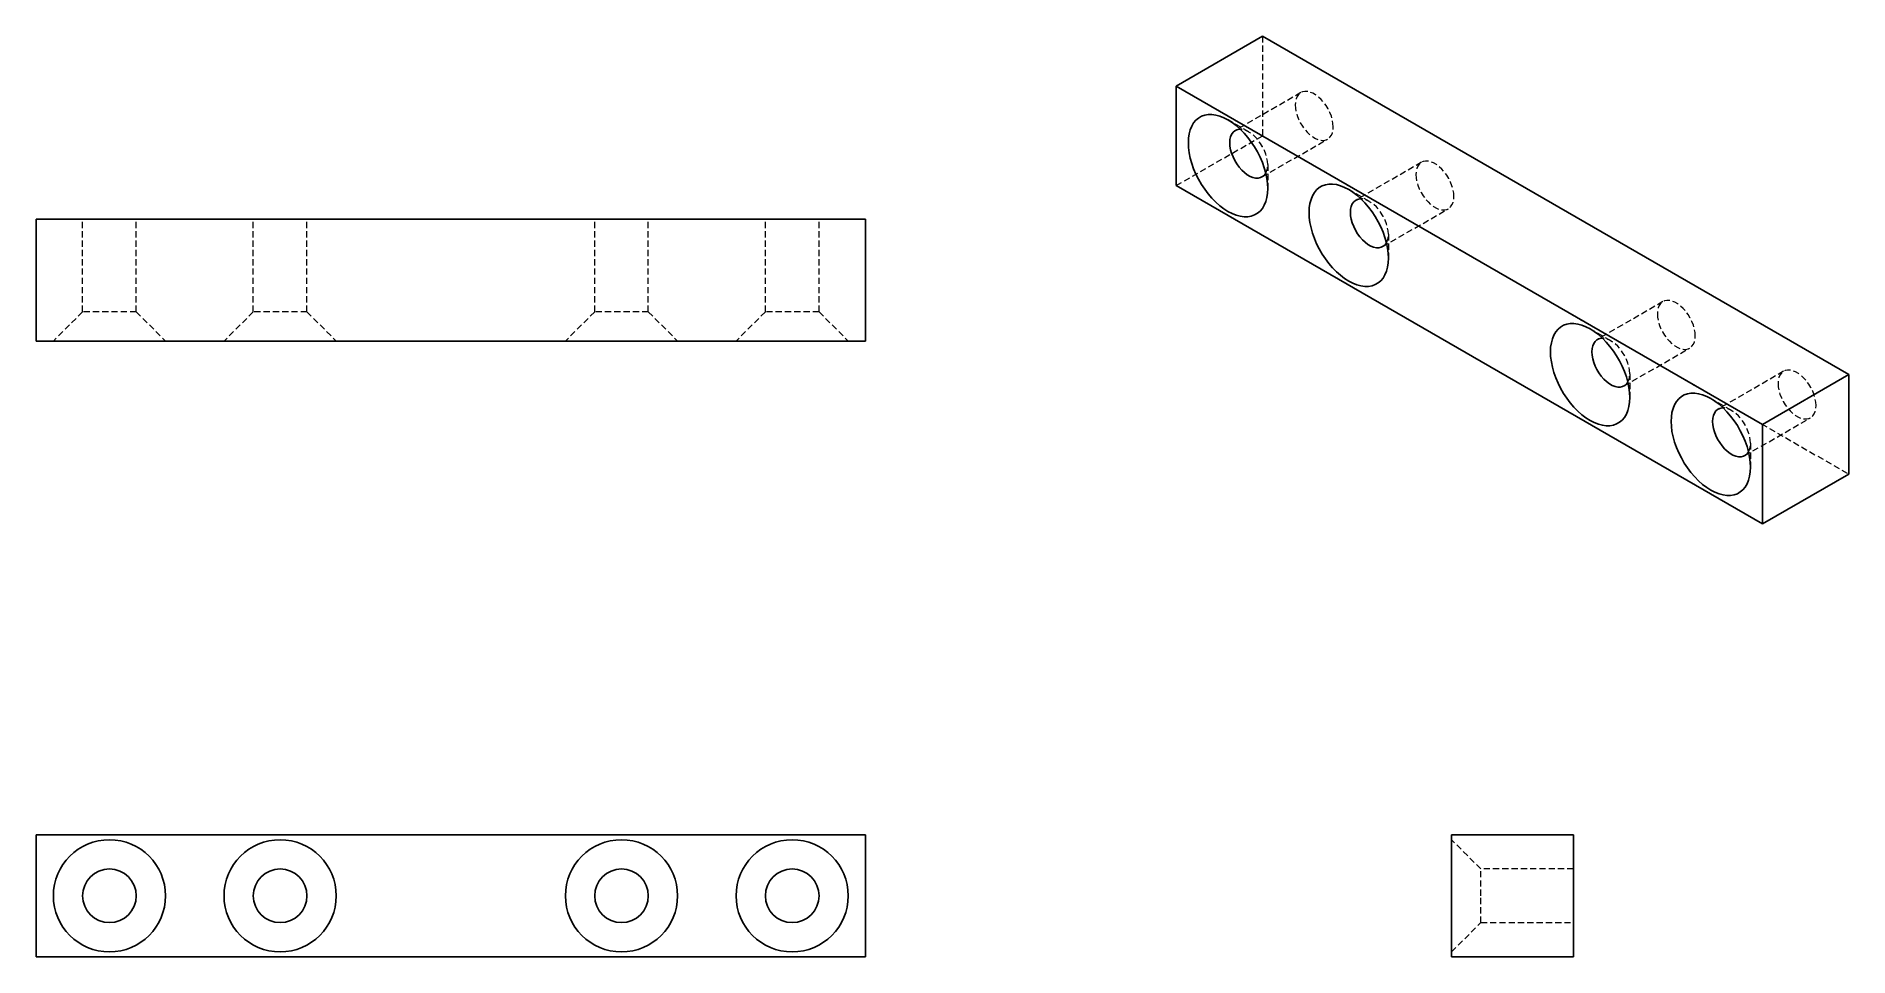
# Model space of a CAD drawing. Header units: millimetres. Extents: x 235 to 606, y 203 to 391.
import ezdxf

# ---------------------------------------------------------------- set-up
doc = ezdxf.new("R2010")
doc.units = ezdxf.units.MM
doc.linetypes.add('HIDDEN', pattern=[1.905, 1.27, -0.635])

msp = doc.modelspace()

# ---------------------------------------------------------------- linework, layer by layer
at = {"color": 7, "linetype": 'Continuous', "lineweight": 25}
for p, q in [((468.44, 381.18), (486.11, 391.39)), ((606.32, 321.99), (486.11, 391.39)), ((588.65, 311.79), (468.44, 381.18)), ((468.44, 381.18), (468.44, 360.77)), ((468.44, 360.77), (588.65, 291.37)), ((234.68, 328.88), (234.68, 353.88)), ((404.68, 353.88), (234.68, 353.88)), ((404.68, 328.88), (404.68, 353.88)), ((404.68, 328.88), (234.68, 328.88)), ((588.65, 311.79), (606.32, 321.99)), ((606.32, 301.58), (606.32, 321.99)), ((588.65, 291.37), (588.65, 311.79)), ((588.65, 291.37), (606.32, 301.58)), ((404.68, 227.61), (234.68, 227.61)), ((234.68, 227.61), (234.68, 202.61)), ((404.68, 202.61), (404.68, 227.61)), ((524.88, 202.61), (524.88, 227.61)), ((524.88, 227.61), (549.88, 227.61)), ((549.88, 202.61), (549.88, 227.61)), ((234.68, 202.61), (404.68, 202.61)), ((524.88, 202.61), (549.88, 202.61))]:
    msp.add_line(p, q, dxfattribs=at)
at = {"color": 7, "linetype": 'HIDDEN', "lineweight": 18}
for p, q in [((486.11, 391.39), (486.11, 370.97)), ((493.97, 379.82), (480.54, 372.06)), ((483.29, 371.79), (479.05, 374.24)), ((468.44, 360.77), (486.11, 370.97)), ((486.04, 362.54), (499.47, 370.29)), ((486.11, 370.97), (606.32, 301.58)), ((487.18, 365.06), (487.18, 360.16)), ((518.72, 365.53), (505.29, 357.78)), ((508.04, 357.5), (503.79, 359.95)), ((244.18, 334.88), (244.18, 353.88)), ((255.18, 334.88), (255.18, 353.88)), ((279.18, 334.88), (279.18, 353.88)), ((290.18, 334.88), (290.18, 353.88)), ((349.18, 334.88), (349.18, 353.88)), ((360.18, 334.88), (360.18, 353.88)), ((384.18, 334.88), (384.18, 353.88)), ((395.18, 334.88), (395.18, 353.88)), ((510.78, 348.25), (524.22, 356.01)), ((511.92, 350.77), (511.92, 345.87)), ((244.18, 334.88), (238.18, 328.88)), ((255.18, 334.88), (244.18, 334.88)), ((255.18, 334.88), (261.18, 328.88)), ((279.18, 334.88), (273.18, 328.88)), ((290.18, 334.88), (279.18, 334.88)), ((290.18, 334.88), (296.18, 328.88)), ((349.18, 334.88), (343.18, 328.88)), ((360.18, 334.88), (349.18, 334.88)), ((360.18, 334.88), (366.18, 328.88)), ((384.18, 334.88), (378.18, 328.88)), ((395.18, 334.88), (384.18, 334.88)), ((395.18, 334.88), (401.18, 328.88)), ((568.22, 336.96), (554.78, 329.2)), ((557.53, 328.93), (553.29, 331.38)), ((560.28, 319.68), (573.72, 327.43)), ((561.42, 322.19), (561.42, 317.3)), ((592.97, 322.67), (579.53, 314.92)), ((582.28, 314.64), (578.04, 317.09)), ((585.03, 305.39), (598.47, 313.14)), ((586.17, 307.91), (586.17, 303.01)), ((530.88, 220.61), (524.88, 226.61)), ((530.88, 215.11), (530.88, 220.61)), ((549.88, 220.61), (530.88, 220.61)), ((530.88, 209.61), (530.88, 215.11)), ((524.88, 203.61), (530.88, 209.61)), ((530.88, 209.61), (549.88, 209.61))]:
    msp.add_line(p, q, dxfattribs=at)
at = {"color": 7, "linetype": 'HIDDEN', "lineweight": 18, "flags": 128}
for points in [[(500.61, 372.81), (500.57, 373.51), (500.44, 374.24), (500.23, 374.98), (499.93, 375.73), (499.57, 376.47), (499.15, 377.17), (498.67, 377.82), (498.14, 378.42), (497.59, 378.94), (497.01, 379.37), (496.43, 379.7), (495.86, 379.93), (495.3, 380.06), (494.78, 380.07), (494.3, 379.97), (493.87, 379.76), (493.51, 379.44), (493.22, 379.03), (493.01, 378.53), (492.88, 377.95), (492.83, 377.3)], [(492.83, 377.3), (492.88, 376.61), (493.01, 375.88), (493.22, 375.13), (493.51, 374.38), (493.87, 373.65), (494.3, 372.95), (494.78, 372.29), (495.3, 371.7), (495.86, 371.18), (496.43, 370.75), (497.01, 370.41), (497.59, 370.18), (498.14, 370.06), (498.67, 370.04), (499.15, 370.15), (499.57, 370.36), (499.93, 370.67), (500.23, 371.09), (500.44, 371.59), (500.57, 372.17), (500.61, 372.81)], [(487.18, 365.06), (487.13, 365.75), (487, 366.48), (486.79, 367.23), (486.5, 367.98), (486.14, 368.71), (485.71, 369.41), (485.23, 370.07), (484.71, 370.66), (484.15, 371.18), (483.58, 371.61), (483, 371.95), (482.42, 372.18), (481.87, 372.3), (481.57, 372.32)], [(525.36, 358.52), (525.32, 359.22), (525.19, 359.95), (524.97, 360.7), (524.68, 361.44), (524.32, 362.18), (523.89, 362.88), (523.41, 363.54), (522.89, 364.13), (522.34, 364.65), (521.76, 365.08), (521.18, 365.42), (520.6, 365.65), (520.05, 365.77), (519.53, 365.78), (519.05, 365.68), (518.62, 365.47), (518.26, 365.15), (517.97, 364.74), (517.75, 364.24), (517.62, 363.66), (517.58, 363.01)], [(517.58, 363.01), (517.62, 362.32), (517.75, 361.59), (517.97, 360.84), (518.26, 360.09), (518.62, 359.36), (519.05, 358.66), (519.53, 358), (520.05, 357.41), (520.6, 356.89), (521.18, 356.46), (521.76, 356.12), (522.34, 355.89), (522.89, 355.77), (523.41, 355.76), (523.89, 355.86), (524.32, 356.07), (524.68, 356.38), (524.97, 356.8), (525.19, 357.3), (525.32, 357.88), (525.36, 358.52)], [(511.92, 350.77), (511.88, 351.46), (511.75, 352.19), (511.54, 352.94), (511.25, 353.69), (510.89, 354.42), (510.46, 355.13), (509.98, 355.78), (509.46, 356.37), (508.9, 356.89), (508.33, 357.32), (507.74, 357.66), (507.17, 357.89), (506.61, 358.01), (506.32, 358.03)], [(574.86, 329.95), (574.81, 330.64), (574.68, 331.37), (574.47, 332.12), (574.18, 332.87), (573.82, 333.6), (573.39, 334.31), (572.91, 334.96), (572.39, 335.56), (571.83, 336.07), (571.26, 336.51), (570.68, 336.84), (570.1, 337.07), (569.55, 337.2), (569.02, 337.21), (568.54, 337.11), (568.12, 336.9), (567.75, 336.58), (567.46, 336.17), (567.25, 335.66), (567.12, 335.08), (567.08, 334.44)], [(567.08, 334.44), (567.12, 333.75), (567.25, 333.02), (567.46, 332.27), (567.75, 331.52), (568.12, 330.79), (568.54, 330.08), (569.02, 329.43), (569.55, 328.84), (570.1, 328.32), (570.68, 327.88), (571.26, 327.55), (571.83, 327.32), (572.39, 327.19), (572.91, 327.18), (573.39, 327.28), (573.82, 327.49), (574.18, 327.81), (574.47, 328.22), (574.68, 328.73), (574.81, 329.31), (574.86, 329.95)], [(561.42, 322.19), (561.38, 322.89), (561.25, 323.62), (561.04, 324.37), (560.75, 325.11), (560.38, 325.85), (559.96, 326.55), (559.48, 327.21), (558.95, 327.8), (558.4, 328.32), (557.82, 328.75), (557.24, 329.09), (556.67, 329.32), (556.11, 329.44), (555.81, 329.46)], [(599.61, 315.66), (599.56, 316.36), (599.43, 317.09), (599.22, 317.83), (598.93, 318.58), (598.57, 319.32), (598.14, 320.02), (597.66, 320.68), (597.14, 321.27), (596.58, 321.79), (596.01, 322.22), (595.43, 322.55), (594.85, 322.79), (594.3, 322.91), (593.77, 322.92), (593.29, 322.82), (592.87, 322.61), (592.5, 322.29), (592.21, 321.88), (592, 321.38), (591.87, 320.8), (591.83, 320.15)], [(591.83, 320.15), (591.87, 319.46), (592, 318.73), (592.21, 317.98), (592.5, 317.23), (592.87, 316.5), (593.29, 315.8), (593.77, 315.14), (594.3, 314.55), (594.85, 314.03), (595.43, 313.6), (596.01, 313.26), (596.58, 313.03), (597.14, 312.91), (597.66, 312.9), (598.14, 313), (598.57, 313.21), (598.93, 313.52), (599.22, 313.94), (599.43, 314.44), (599.56, 315.02), (599.61, 315.66)], [(586.17, 307.91), (586.13, 308.6), (586, 309.33), (585.79, 310.08), (585.49, 310.83), (585.13, 311.56), (584.71, 312.26), (584.23, 312.92), (583.7, 313.51), (583.15, 314.03), (582.57, 314.46), (581.99, 314.8), (581.42, 315.03), (580.86, 315.15), (580.56, 315.17)]]:
    msp.add_lwpolyline(points, dxfattribs=at)
at = {"color": 7, "linetype": 'Continuous', "lineweight": 25, "flags": 128}
for points in [[(470.91, 369.55), (470.96, 370.5), (471.09, 371.4), (471.31, 372.22), (471.61, 372.96), (472, 373.61), (472.46, 374.17), (473, 374.62), (473.6, 374.97), (474.26, 375.21), (474.98, 375.33), (475.74, 375.34), (476.53, 375.23), (477.35, 375.01), (478.19, 374.68), (479.04, 374.24), (479.89, 373.7), (480.73, 373.06), (481.56, 372.33), (482.35, 371.52), (483.11, 370.64), (483.82, 369.69), (484.48, 368.69), (485.09, 367.65), (485.62, 366.57), (486.09, 365.48), (486.47, 364.38), (486.78, 363.29), (487, 362.21), (487.13, 361.16), (487.18, 360.16)], [(481.57, 372.32), (481.34, 372.31), (480.86, 372.21), (480.44, 372), (480.07, 371.69), (479.78, 371.27), (479.57, 370.77), (479.44, 370.19), (479.4, 369.55)], [(487.18, 360.16), (487.13, 359.2), (487, 358.31), (486.78, 357.49), (486.47, 356.74), (486.09, 356.09), (485.62, 355.53), (485.09, 355.08), (484.48, 354.73), (483.82, 354.5), (483.11, 354.37), (482.35, 354.36), (481.56, 354.47), (480.73, 354.69), (479.89, 355.02), (479.04, 355.46), (478.19, 356), (477.35, 356.64), (476.53, 357.37), (475.74, 358.18), (474.98, 359.07), (474.26, 360.01), (473.6, 361.01), (473, 362.06), (472.46, 363.13), (472, 364.22), (471.61, 365.32), (471.31, 366.41), (471.09, 367.49), (470.96, 368.54), (470.91, 369.55)], [(479.4, 369.55), (479.44, 368.85), (479.57, 368.12), (479.78, 367.38), (480.07, 366.63), (480.44, 365.89), (480.86, 365.19), (481.34, 364.53), (481.87, 363.94), (482.42, 363.42), (483, 362.99), (483.58, 362.65), (484.15, 362.42), (484.71, 362.3), (485.23, 362.29), (485.71, 362.39), (486.14, 362.6), (486.5, 362.92), (486.77, 363.3)], [(495.66, 355.26), (495.71, 356.21), (495.84, 357.11), (496.06, 357.93), (496.36, 358.67), (496.75, 359.33), (497.21, 359.88), (497.75, 360.34), (498.35, 360.68), (499.01, 360.92), (499.73, 361.04), (500.48, 361.05), (501.28, 360.95), (502.1, 360.73), (502.94, 360.39), (503.79, 359.95), (504.64, 359.41), (505.48, 358.77), (506.31, 358.04), (507.1, 357.23), (507.86, 356.35), (508.57, 355.4), (509.23, 354.4), (509.84, 353.36), (510.37, 352.29), (510.83, 351.19), (511.22, 350.1), (511.53, 349), (511.75, 347.93), (511.88, 346.88), (511.92, 345.87)], [(506.32, 358.03), (506.09, 358.03), (505.61, 357.92), (505.18, 357.71), (504.82, 357.4), (504.53, 356.99), (504.32, 356.48), (504.19, 355.9), (504.15, 355.26)], [(511.92, 345.87), (511.88, 344.91), (511.75, 344.02), (511.53, 343.2), (511.22, 342.46), (510.83, 341.8), (510.37, 341.25), (509.84, 340.79), (509.23, 340.45), (508.57, 340.21), (507.86, 340.09), (507.1, 340.08), (506.31, 340.18), (505.48, 340.4), (504.64, 340.74), (503.79, 341.17), (502.94, 341.72), (502.1, 342.36), (501.28, 343.08), (500.48, 343.9), (499.73, 344.78), (499.01, 345.73), (498.35, 346.73), (497.75, 347.77), (497.21, 348.84), (496.75, 349.93), (496.36, 351.03), (496.06, 352.13), (495.84, 353.2), (495.71, 354.25), (495.66, 355.26)], [(504.15, 355.26), (504.19, 354.56), (504.32, 353.84), (504.53, 353.09), (504.82, 352.34), (505.18, 351.6), (505.61, 350.9), (506.09, 350.25), (506.61, 349.65), (507.17, 349.14), (507.74, 348.7), (508.33, 348.37), (508.9, 348.14), (509.46, 348.01), (509.98, 348), (510.46, 348.1), (510.89, 348.31), (511.25, 348.63), (511.52, 349.01)], [(545.16, 326.68), (545.2, 327.64), (545.34, 328.53), (545.56, 329.36), (545.86, 330.1), (546.25, 330.75), (546.71, 331.31), (547.25, 331.76), (547.85, 332.11), (548.51, 332.35), (549.22, 332.47), (549.98, 332.48), (550.78, 332.37), (551.6, 332.15), (552.44, 331.82), (553.29, 331.38), (554.14, 330.84), (554.98, 330.2), (555.8, 329.47), (556.6, 328.66), (557.36, 327.78), (558.07, 326.83), (558.73, 325.83), (559.33, 324.79), (559.87, 323.71), (560.33, 322.62), (560.72, 321.52), (561.02, 320.43), (561.24, 319.35), (561.38, 318.3), (561.42, 317.3)], [(555.81, 329.46), (555.59, 329.45), (555.11, 329.35), (554.68, 329.14), (554.32, 328.82), (554.03, 328.41), (553.82, 327.91), (553.69, 327.33), (553.64, 326.68)], [(561.42, 317.3), (561.38, 316.34), (561.24, 315.45), (561.02, 314.62), (560.72, 313.88), (560.33, 313.23), (559.87, 312.67), (559.33, 312.22), (558.73, 311.87), (558.07, 311.63), (557.36, 311.51), (556.6, 311.5), (555.8, 311.61), (554.98, 311.83), (554.14, 312.16), (553.29, 312.6), (552.44, 313.14), (551.6, 313.78), (550.78, 314.51), (549.98, 315.32), (549.22, 316.21), (548.51, 317.15), (547.85, 318.15), (547.25, 319.2), (546.71, 320.27), (546.25, 321.36), (545.86, 322.46), (545.56, 323.55), (545.34, 324.63), (545.2, 325.68), (545.16, 326.68)], [(553.64, 326.68), (553.69, 325.99), (553.82, 325.26), (554.03, 324.51), (554.32, 323.76), (554.68, 323.03), (555.11, 322.33), (555.59, 321.67), (556.11, 321.08), (556.67, 320.56), (557.24, 320.13), (557.82, 319.79), (558.4, 319.56), (558.95, 319.44), (559.48, 319.43), (559.96, 319.53), (560.38, 319.74), (560.75, 320.05), (561.02, 320.44)], [(569.91, 312.4), (569.95, 313.35), (570.08, 314.25), (570.3, 315.07), (570.61, 315.81), (571, 316.46), (571.46, 317.02), (572, 317.48), (572.6, 317.82), (573.26, 318.06), (573.97, 318.18), (574.73, 318.19), (575.53, 318.08), (576.35, 317.86), (577.19, 317.53), (578.04, 317.09), (578.89, 316.55), (579.73, 315.91), (580.55, 315.18), (581.35, 314.37), (582.1, 313.49), (582.82, 312.54), (583.48, 311.54), (584.08, 310.5), (584.62, 309.42), (585.08, 308.33), (585.47, 307.23), (585.77, 306.14), (585.99, 305.06), (586.13, 304.02), (586.17, 303.01)], [(586.17, 303.01), (586.13, 302.05), (585.99, 301.16), (585.77, 300.34), (585.47, 299.6), (585.08, 298.94), (584.62, 298.39), (584.08, 297.93), (583.48, 297.58), (582.82, 297.35), (582.1, 297.22), (581.35, 297.22), (580.55, 297.32), (579.73, 297.54), (578.89, 297.87), (578.04, 298.31), (577.19, 298.86), (576.35, 299.49), (575.53, 300.22), (574.73, 301.03), (573.97, 301.92), (573.26, 302.87), (572.6, 303.87), (572, 304.91), (571.46, 305.98), (571, 307.07), (570.61, 308.17), (570.3, 309.27), (570.08, 310.34), (569.95, 311.39), (569.91, 312.4)], [(580.56, 315.17), (580.34, 315.16), (579.86, 315.06), (579.43, 314.85), (579.07, 314.54), (578.78, 314.12), (578.56, 313.62), (578.44, 313.04), (578.39, 312.4)], [(578.39, 312.4), (578.44, 311.7), (578.56, 310.97), (578.78, 310.23), (579.07, 309.48), (579.43, 308.74), (579.86, 308.04), (580.34, 307.39), (580.86, 306.79), (581.42, 306.27), (581.99, 305.84), (582.57, 305.51), (583.15, 305.27), (583.7, 305.15), (584.23, 305.14), (584.71, 305.24), (585.13, 305.45), (585.49, 305.77), (585.77, 306.15)]]:
    msp.add_lwpolyline(points, dxfattribs=at)
at = {"color": 7, "linetype": 'HIDDEN', "lineweight": 18}
for centre in [(483.75, 364.92), (508.49, 350.63), (557.99, 322.06), (582.74, 307.77)]:
    msp.add_arc(centre, 3.43, 331.929, 2.3254, dxfattribs=at)
at = {"color": 7, "linetype": 'Continuous', "lineweight": 25}
for centre, radius, start, end in [((249.68, 215.11), 11.5, 0, 180), ((284.68, 215.11), 11.5, 0, 180), ((354.68, 215.11), 11.5, 0, 180), ((389.68, 215.11), 11.5, 0, 180), ((249.68, 215.11), 5.5, 0, 180), ((284.68, 215.11), 5.5, 0, 180), ((354.68, 215.11), 5.5, 0, 180), ((389.68, 215.11), 5.5, 0, 180), ((249.68, 215.11), 11.5, 180, 0), ((249.68, 215.11), 5.5, 180, 0), ((284.68, 215.11), 11.5, 180, 0), ((284.68, 215.11), 5.5, 180, 0), ((354.68, 215.11), 11.5, 180, 0), ((354.68, 215.11), 5.5, 180, 0), ((389.68, 215.11), 11.5, 180, 0), ((389.68, 215.11), 5.5, 180, 0)]:
    msp.add_arc(centre, radius, start, end, dxfattribs=at)

doc.saveas('drawing.dxf')
